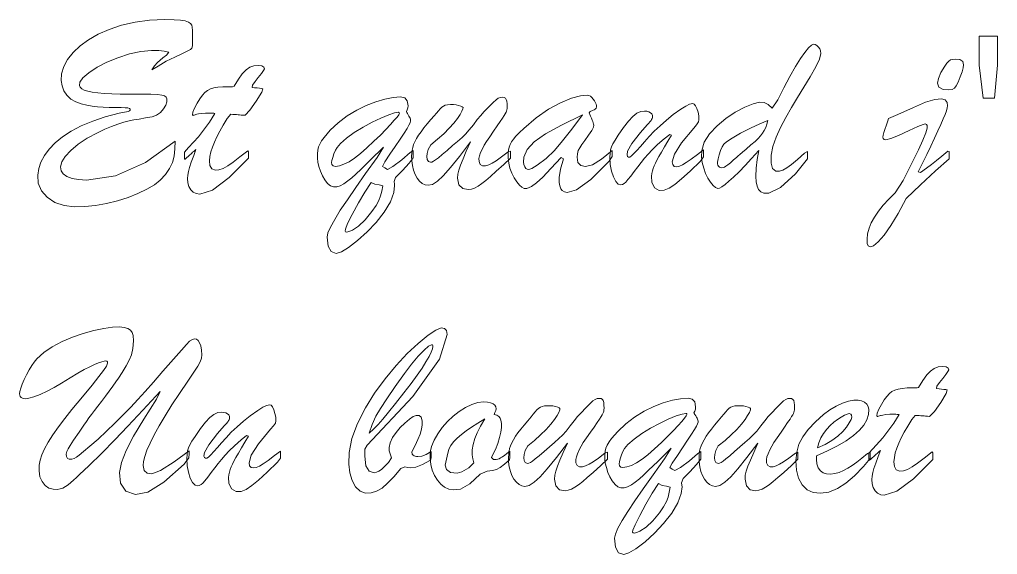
# Model space of a CAD drawing. Header units: inches. Extents: x 3 to 112, y 4 to 120.
# Drawn here: x 2.63 to 26.6, y 18.35 to 31.45 of the extents above; entities that cross this region are included whole.
import ezdxf

# ---------------------------------------------------------------- set-up
doc = ezdxf.new("R2010")
doc.units = ezdxf.units.IN
doc.header["$MEASUREMENT"] = 0
doc.layers.add('Calque 1', color=7, linetype='Continuous')

msp = doc.modelspace()

# ---------------------------------------------------------------- linework, layer by layer
at = {"layer": 'Calque 1', "lineweight": 0}
for points in [[(6.875, 31.085), (6.875, 31.031), (6.875, 30.932), (6.875, 30.878), (6.869, 30.804), (6.852, 30.752), (6.823, 30.72), (6.754, 30.683), (6.626, 30.621), (6.438, 30.533), (6.229, 30.429), (6.027, 30.313), (5.872, 30.223), (5.945, 30.32), (6.012, 30.397), (6.076, 30.456), (6.148, 30.515), (6.235, 30.583), (6.289, 30.649), (6.18, 30.677), (6.047, 30.692), (5.866, 30.694), (5.605, 30.668), (5.329, 30.608), (5.043, 30.516), (4.776, 30.406), (4.539, 30.283), (4.333, 30.149), (4.188, 30.024), (4.112, 29.914), (4.101, 29.836), (4.119, 29.793), (4.159, 29.755), (4.22, 29.723), (4.305, 29.696), (4.416, 29.674), (4.552, 29.656), (4.711, 29.643), (4.893, 29.633), (5.099, 29.627), (5.336, 29.623), (5.606, 29.621), (5.85, 29.62), (6.014, 29.614), (6.124, 29.603), (6.188, 29.585), (6.228, 29.553), (6.246, 29.506), (6.243, 29.437), (6.215, 29.354), (6.162, 29.264), (6.085, 29.174), (5.993, 29.108), (5.884, 29.069), (5.722, 29.042), (5.565, 29.015), (5.434, 28.991), (5.318, 28.967), (5.189, 28.934), (5.046, 28.89), (4.889, 28.835), (4.722, 28.765), (4.543, 28.68), (4.295, 28.543), (4.072, 28.395), (3.89, 28.246), (3.753, 28.1), (3.669, 27.966), (3.637, 27.843), (3.652, 27.748), (3.705, 27.67), (3.796, 27.606), (3.921, 27.558), (4.08, 27.53), (4.272, 27.52), (4.986, 27.625), (5.719, 27.948), (6.446, 28.473), (6.441, 28.283), (6.419, 28.109), (6.379, 27.951), (6.312, 27.802), (6.213, 27.658), (6.083, 27.521), (5.938, 27.407), (5.756, 27.297), (5.536, 27.19), (5.293, 27.094), (5.035, 27.012), (4.763, 26.945), (4.494, 26.896), (4.236, 26.869), (3.982, 26.864), (3.724, 26.896), (3.498, 26.974), (3.307, 27.098), (3.169, 27.255), (3.094, 27.442), (3.08, 27.64), (3.104, 27.801), (3.158, 27.962), (3.242, 28.122), (3.358, 28.279), (3.507, 28.431), (3.687, 28.578), (3.9, 28.717), (4.147, 28.846), (4.427, 28.966), (4.736, 29.07), (5.074, 29.157), (5.294, 29.202), (5.33, 29.217), (5.348, 29.235), (5.348, 29.257), (5.327, 29.275), (5.286, 29.286), (5.221, 29.292), (5.124, 29.296), (4.991, 29.299), (4.831, 29.301), (4.68, 29.307), (4.543, 29.316), (4.415, 29.33), (4.284, 29.352), (4.148, 29.385), (4.011, 29.432), (3.892, 29.503), (3.796, 29.596), (3.723, 29.708), (3.676, 29.829), (3.656, 29.959), (3.666, 30.122), (3.718, 30.298), (3.813, 30.473), (3.947, 30.646), (4.117, 30.808), (4.322, 30.958), (4.561, 31.094), (4.832, 31.211), (5.136, 31.31), (5.469, 31.386), (5.822, 31.433), (6.196, 31.451), (6.421, 31.448), (6.581, 31.436), (6.695, 31.416), (6.773, 31.388), (6.826, 31.355), (6.853, 31.316), (6.865, 31.264), (6.873, 31.187)], [(20.746, 28.243), (20.572, 28.049), (20.411, 27.875), (20.263, 27.722), (20.131, 27.593), (20.017, 27.489), (19.921, 27.409), (19.844, 27.354), (19.787, 27.323), (19.744, 27.317), (19.687, 27.338), (19.626, 27.389), (19.561, 27.468), (19.499, 27.567), (19.445, 27.682), (19.397, 27.812), (19.364, 27.947), (19.347, 28.083), (19.351, 28.248), (19.413, 28.448), (19.541, 28.649), (19.729, 28.847), (19.94, 29.026), (20.17, 29.18), (20.407, 29.307), (20.608, 29.391), (20.766, 29.429), (20.876, 29.422), (20.975, 29.371), (21.072, 29.277), (21.213, 29.483), (21.364, 29.782), (21.51, 30.056), (21.648, 30.298), (21.77, 30.495), (21.876, 30.648), (21.965, 30.756), (22.035, 30.822), (22.086, 30.845), (22.13, 30.838), (22.171, 30.816), (22.21, 30.779), (22.241, 30.733), (22.259, 30.683), (22.264, 30.623), (22.232, 30.484), (22.146, 30.293), (22.008, 30.051), (21.853, 29.795), (21.699, 29.543), (21.547, 29.296), (21.407, 29.051), (21.281, 28.81), (21.171, 28.571), (21.093, 28.342), (21.053, 28.126), (21.049, 27.933), (21.086, 27.806), (21.164, 27.741), (21.256, 27.736), (21.34, 27.763), (21.437, 27.818), (21.55, 27.902), (21.692, 28.023), (21.865, 28.181), (21.937, 28.223), (21.937, 28.121), (21.937, 28.036), (21.643, 27.676), (21.283, 27.339), (20.993, 27.198), (20.869, 27.2), (20.796, 27.233), (20.742, 27.29), (20.705, 27.373), (20.682, 27.48), (20.674, 27.611), (20.681, 27.809), (20.705, 28.021)], [(25.767, 30.341), (25.758, 30.266), (25.73, 30.172), (25.684, 30.05), (25.633, 29.92), (25.586, 29.829), (25.541, 29.774), (25.482, 29.741), (25.407, 29.726), (25.264, 29.738), (25.162, 29.795), (25.128, 29.897), (25.149, 30.01), (25.212, 30.155), (25.302, 30.308), (25.356, 30.385), (25.402, 30.436), (25.442, 30.461), (25.496, 30.475), (25.566, 30.482), (25.672, 30.471), (25.743, 30.425)], [(7.757, 29.807), (7.792, 29.807), (7.855, 29.807), (7.892, 29.816), (7.996, 29.989), (8.093, 30.122), (8.183, 30.218), (8.276, 30.282), (8.377, 30.319), (8.485, 30.329), (8.572, 30.317), (8.622, 30.289), (8.633, 30.248), (8.612, 30.204), (8.562, 30.132), (8.483, 30.032), (8.407, 29.933), (8.344, 29.846), (8.33, 29.789), (8.395, 29.782), (8.455, 29.775), (8.51, 29.769), (8.557, 29.763), (8.596, 29.758), (8.568, 29.669), (8.434, 29.45), (8.28, 29.228), (8.162, 29.106), (8.11, 29.11), (8.066, 29.113), (8.026, 29.116), (7.987, 29.12), (7.948, 29.123), (7.907, 29.126), (7.861, 29.129), (7.81, 29.133), (7.724, 29.031), (7.627, 28.868), (7.543, 28.717), (7.47, 28.579), (7.409, 28.449), (7.36, 28.326), (7.323, 28.211), (7.3, 28.1), (7.29, 27.993), (7.3, 27.875), (7.347, 27.794), (7.433, 27.761), (7.521, 27.769), (7.62, 27.805), (7.734, 27.869), (7.87, 27.962), (8.033, 28.085), (8.226, 28.238), (8.247, 28.21), (8.247, 28.112), (8.247, 28.054), (7.769, 27.579), (7.36, 27.276), (7.049, 27.175), (6.964, 27.187), (6.89, 27.223), (6.829, 27.283), (6.783, 27.362), (6.757, 27.455), (6.749, 27.557), (6.756, 27.639), (6.773, 27.729), (6.8, 27.83), (6.843, 27.957), (6.902, 28.12), (6.956, 28.271), (6.929, 28.247), (6.902, 28.223), (6.876, 28.2), (6.852, 28.177), (6.829, 28.156), (6.807, 28.137), (6.785, 28.117), (6.762, 28.096), (6.737, 28.075), (6.713, 28.053), (6.689, 28.031), (6.674, 28.028), (6.674, 28.114), (6.674, 28.206), (6.773, 28.315), (7.016, 28.581), (7.288, 28.939), (7.421, 29.153), (7.392, 29.155), (7.364, 29.156), (7.337, 29.157), (7.307, 29.158), (7.274, 29.158), (7.191, 29.157), (7.094, 29.151), (7.017, 29.14), (6.979, 29.13), (6.956, 29.124), (6.934, 29.117), (6.914, 29.111), (6.898, 29.106), (6.886, 29.105), (6.879, 29.106), (6.874, 29.111), (6.872, 29.12), (6.881, 29.183), (6.918, 29.28), (6.983, 29.4), (7.051, 29.509), (7.115, 29.596), (7.177, 29.663), (7.24, 29.713), (7.313, 29.751), (7.394, 29.777), (7.492, 29.794), (7.613, 29.803)], [(12.154, 29.339), (12.149, 29.286), (12.134, 29.238), (12.113, 29.196), (12.125, 29.177), (12.14, 29.151), (12.158, 29.12), (12.176, 29.088), (12.19, 29.061), (12.203, 29.037), (12.211, 29.015), (12.216, 28.992), (12.216, 28.967), (12.204, 28.925), (12.174, 28.864), (12.128, 28.783), (12.057, 28.671), (11.959, 28.522), (11.836, 28.34), (11.709, 28.151), (11.583, 27.964), (11.524, 27.856), (11.586, 27.818), (11.648, 27.779), (11.782, 27.853), (12.005, 28.019), (12.206, 28.194), (12.283, 28.248), (12.283, 28.15), (12.283, 28.063), (12.178, 27.93), (12.014, 27.75), (11.848, 27.584), (11.81, 27.482), (11.82, 27.423), (11.824, 27.384), (11.804, 27.215), (11.72, 26.985), (11.569, 26.737), (11.37, 26.483), (11.152, 26.249), (10.917, 26.037), (10.693, 25.865), (10.519, 25.761), (10.395, 25.725), (10.27, 25.768), (10.194, 25.902), (10.17, 26.121), (10.192, 26.225), (10.254, 26.369), (10.356, 26.555), (10.494, 26.779), (10.666, 27.039), (10.872, 27.335), (11.115, 27.677), (11.398, 28.071), (11.556, 28.325), (11.229, 28.006), (11.005, 27.788), (10.878, 27.666), (10.778, 27.578), (10.679, 27.499), (10.582, 27.43), (10.49, 27.381), (10.406, 27.356), (10.327, 27.354), (10.253, 27.382), (10.182, 27.439), (10.115, 27.525), (10.056, 27.624), (10.008, 27.734), (9.969, 27.852), (9.943, 27.961), (9.931, 28.06), (9.932, 28.159), (9.941, 28.251), (9.96, 28.331), (9.989, 28.403), (10.035, 28.481), (10.097, 28.565), (10.247, 28.739), (10.443, 28.924), (10.661, 29.09), (10.895, 29.233), (11.128, 29.349), (11.362, 29.438), (11.587, 29.502), (11.79, 29.541), (11.972, 29.555), (12.075, 29.533), (12.134, 29.461)], [(13.684, 28.453), (13.414, 28.101), (13.191, 27.826), (13.016, 27.626), (12.873, 27.492), (12.749, 27.414), (12.645, 27.391), (12.57, 27.404), (12.5, 27.438), (12.433, 27.494), (12.375, 27.568), (12.326, 27.657), (12.287, 27.76), (12.26, 27.873), (12.245, 27.99), (12.241, 28.102), (12.245, 28.18), (12.254, 28.251), (12.268, 28.318), (12.29, 28.387), (12.322, 28.459), (12.363, 28.537), (12.413, 28.619), (12.473, 28.705), (12.542, 28.796), (12.621, 28.895), (12.711, 29.001), (12.794, 29.097), (12.849, 29.161), (12.897, 29.218), (12.94, 29.267), (12.981, 29.305), (13.021, 29.333), (13.063, 29.351), (13.119, 29.362), (13.192, 29.368), (13.266, 29.368), (13.329, 29.362), (13.39, 29.35), (13.446, 29.333), (13.483, 29.315), (13.5, 29.297), (13.497, 29.263), (13.474, 29.204), (13.431, 29.125), (13.366, 29.027), (13.277, 28.915), (13.163, 28.789), (13.027, 28.653), (12.877, 28.518), (12.712, 28.384), (12.647, 28.267), (12.625, 28.172), (12.616, 28.096), (12.624, 28.023), (12.654, 27.974), (12.706, 27.955), (12.74, 27.96), (12.78, 27.98), (12.83, 28.013), (12.898, 28.065), (12.992, 28.144), (13.113, 28.248), (13.244, 28.363), (13.365, 28.468), (13.477, 28.564), (13.561, 28.645), (13.653, 28.748), (13.754, 28.875), (13.851, 29), (13.935, 29.101), (14.013, 29.188), (14.144, 29.324), (14.243, 29.423), (14.31, 29.484), (14.364, 29.522), (14.417, 29.543), (14.467, 29.548), (14.509, 29.541), (14.54, 29.524), (14.56, 29.496), (14.573, 29.45), (14.58, 29.383), (14.582, 29.309), (14.58, 29.271), (14.575, 29.238), (14.567, 29.21), (14.554, 29.179), (14.535, 29.143), (14.51, 29.101), (14.469, 29.039), (14.411, 28.953), (14.336, 28.845), (14.25, 28.72), (14.155, 28.582), (14.073, 28.464), (14.021, 28.378), (13.974, 28.286), (13.932, 28.192), (13.904, 28.112), (13.89, 28.048), (13.893, 27.972), (13.922, 27.903), (13.98, 27.871), (14.054, 27.871), (14.131, 27.892), (14.216, 27.933), (14.314, 27.994), (14.442, 28.087), (14.604, 28.21), (14.663, 28.228), (14.663, 28.134), (14.663, 28.059), (14.501, 27.905), (14.315, 27.736), (14.171, 27.607), (14.059, 27.511), (13.958, 27.432), (13.868, 27.37), (13.785, 27.325), (13.706, 27.297), (13.629, 27.286), (13.493, 27.311), (13.401, 27.405), (13.367, 27.568), (13.373, 27.664), (13.398, 27.766), (13.439, 27.888), (13.5, 28.037), (13.581, 28.225)], [(14.987, 28.786), (15.295, 29.044), (15.597, 29.253), (15.893, 29.411), (16.16, 29.522), (16.382, 29.585), (16.542, 29.602), (16.583, 29.595), (16.623, 29.574), (16.66, 29.542), (16.693, 29.504), (16.721, 29.461), (16.744, 29.415), (16.76, 29.375), (16.768, 29.343), (16.769, 29.314), (16.761, 29.283), (16.742, 29.258), (16.714, 29.239), (16.672, 29.22), (16.615, 29.197), (16.588, 29.168), (16.605, 29.129), (16.625, 29.084), (16.647, 29.034), (16.666, 28.99), (16.681, 28.953), (16.693, 28.921), (16.7, 28.892), (16.703, 28.865), (16.695, 28.816), (16.654, 28.731), (16.579, 28.618), (16.486, 28.492), (16.413, 28.389), (16.36, 28.309), (16.325, 28.242), (16.303, 28.165), (16.295, 28.079), (16.316, 27.954), (16.384, 27.876), (16.499, 27.85), (16.671, 27.896), (16.897, 28.033), (17.157, 28.243), (17.157, 28.188), (17.157, 28.098), (17.084, 27.98), (16.63, 27.53), (16.277, 27.277), (16.054, 27.217), (15.985, 27.23), (15.932, 27.261), (15.895, 27.309), (15.87, 27.375), (15.857, 27.458), (15.857, 27.581), (15.891, 27.785), (15.965, 28.04), (15.902, 28.071), (15.651, 27.8), (15.453, 27.594), (15.304, 27.451), (15.175, 27.359), (15.065, 27.314), (14.996, 27.314), (14.943, 27.343), (14.882, 27.398), (14.816, 27.477), (14.754, 27.573), (14.697, 27.685), (14.65, 27.809), (14.619, 27.937), (14.606, 28.068), (14.608, 28.168), (14.616, 28.251), (14.63, 28.322), (14.653, 28.387), (14.688, 28.453), (14.734, 28.52), (14.797, 28.594), (14.881, 28.683)], [(23.843, 28.786), (23.866, 28.851), (23.907, 28.968), (23.928, 29.024), (24.099, 29.101), (24.371, 29.225), (24.536, 29.3), (24.833, 29.425), (25.065, 29.494), (25.227, 29.509), (25.316, 29.481), (25.364, 29.416), (25.373, 29.337), (25.364, 29.285), (25.344, 29.215), (25.313, 29.129), (25.268, 29.018), (25.208, 28.882), (25.134, 28.722), (25.051, 28.544), (24.96, 28.352), (24.862, 28.146), (24.76, 27.936), (24.656, 27.721), (24.713, 27.709), (24.853, 27.808), (24.979, 27.901), (25.099, 27.995), (25.232, 28.104), (25.379, 28.228), (25.411, 28.216), (25.414, 28.112), (25.416, 28.043), (25.076, 27.742), (24.709, 27.403), (24.361, 27.065), (24.159, 26.702), (23.979, 26.403), (23.816, 26.17), (23.674, 26.006), (23.559, 25.911), (23.473, 25.885), (23.43, 25.908), (23.405, 25.968), (23.399, 26.07), (23.414, 26.204), (23.448, 26.338), (23.503, 26.473), (23.58, 26.611), (23.679, 26.755), (23.798, 26.903), (23.935, 27.053), (24.087, 27.206), (24.289, 27.509), (24.501, 27.932), (24.66, 28.26), (24.769, 28.497), (24.839, 28.673), (24.872, 28.795), (24.873, 28.853), (24.857, 28.881), (24.825, 28.894), (24.776, 28.884), (24.648, 28.83), (24.431, 28.731), (24.171, 28.613), (23.979, 28.538), (23.861, 28.508), (23.818, 28.513), (23.795, 28.535), (23.786, 28.573), (23.792, 28.617), (23.811, 28.687)], [(19.152, 28.792), (18.855, 28.434), (18.679, 28.158), (18.624, 27.968), (18.638, 27.897), (18.675, 27.856), (18.736, 27.844), (18.802, 27.857), (18.88, 27.891), (18.971, 27.946), (19.09, 28.029), (19.245, 28.146), (19.393, 28.258), (19.393, 28.185), (19.393, 28.086), (19.318, 27.981), (19.064, 27.737), (18.855, 27.547), (18.69, 27.41), (18.551, 27.319), (18.432, 27.27), (18.308, 27.267), (18.191, 27.332), (18.13, 27.471), (18.121, 27.613), (18.127, 27.678), (18.14, 27.742), (18.16, 27.805), (18.186, 27.87), (18.216, 27.936), (18.253, 28.007), (18.302, 28.096), (18.363, 28.205), (18.437, 28.332), (18.518, 28.472), (18.607, 28.623), (18.565, 28.636), (18.426, 28.533), (18.267, 28.39), (18.138, 28.262), (18.038, 28.156), (17.949, 28.055), (17.868, 27.954), (17.784, 27.846), (17.696, 27.73), (17.611, 27.617), (17.542, 27.531), (17.489, 27.471), (17.447, 27.434), (17.405, 27.411), (17.362, 27.403), (17.301, 27.421), (17.241, 27.486), (17.184, 27.597), (17.137, 27.74), (17.109, 27.898), (17.1, 28.072), (17.104, 28.176), (17.117, 28.263), (17.139, 28.334), (17.173, 28.407), (17.225, 28.498), (17.3, 28.617), (17.433, 28.809), (17.552, 28.962), (17.659, 29.076), (17.759, 29.155), (17.856, 29.199), (17.945, 29.209), (18.004, 29.204), (18.054, 29.191), (18.096, 29.17), (18.125, 29.142), (18.141, 29.105), (18.144, 29.068), (18.14, 29.047), (18.133, 29.025), (18.121, 29.003), (18.108, 28.982), (18.094, 28.962), (18.078, 28.943), (18.052, 28.913), (18.015, 28.873), (17.851, 28.687), (17.635, 28.413), (17.529, 28.225), (17.519, 28.137), (17.532, 28.098), (17.559, 28.08), (17.591, 28.083), (17.632, 28.111), (17.689, 28.167), (17.761, 28.246), (17.846, 28.344), (17.946, 28.457), (18.06, 28.585), (18.187, 28.716), (18.328, 28.852), (18.483, 28.989), (18.653, 29.124), (18.836, 29.254), (18.958, 29.333), (19.05, 29.375), (19.129, 29.392), (19.168, 29.382), (19.2, 29.341), (19.232, 29.27), (19.259, 29.18), (19.276, 29.089), (19.281, 28.998), (19.268, 28.944), (19.225, 28.876)], [(10.374, 27.856), (10.471, 27.869), (10.581, 27.907), (10.707, 27.97), (10.842, 28.058), (10.986, 28.168), (11.147, 28.31), (11.319, 28.47), (11.475, 28.62), (11.613, 28.76), (11.727, 28.881), (11.817, 28.983), (11.883, 29.064), (11.924, 29.12), (11.941, 29.15), (11.939, 29.166), (11.931, 29.176), (11.917, 29.179), (11.824, 29.164), (11.68, 29.116), (11.485, 29.037), (11.272, 28.936), (11.055, 28.818), (10.837, 28.685), (10.648, 28.55), (10.496, 28.415), (10.413, 28.32), (10.373, 28.25), (10.337, 28.163), (10.308, 28.069), (10.289, 27.997), (10.281, 27.949), (10.289, 27.899), (10.32, 27.867)], [(16.424, 29.116), (15.91, 28.868), (15.518, 28.649), (15.246, 28.458), (15.073, 28.271), (14.989, 28.08), (14.982, 27.958), (14.992, 27.897), (15.011, 27.846), (15.037, 27.807), (15.07, 27.784), (15.108, 27.778), (15.141, 27.785), (15.188, 27.804), (15.319, 27.882), (15.538, 28.047), (15.742, 28.243), (15.942, 28.477), (16.169, 28.767)], [(20.968, 28.975), (20.769, 28.899), (20.547, 28.795), (20.303, 28.665), (20.096, 28.544), (19.959, 28.455), (19.892, 28.397), (19.848, 28.334), (19.808, 28.245), (19.773, 28.135), (19.75, 28.038), (19.739, 27.961), (19.739, 27.916), (19.747, 27.885), (19.763, 27.858), (19.785, 27.838), (19.811, 27.825), (19.84, 27.82), (19.871, 27.824), (19.905, 27.836), (19.942, 27.858), (19.989, 27.893), (20.052, 27.945), (20.13, 28.014), (20.198, 28.074), (20.246, 28.116), (20.282, 28.146), (20.345, 28.2), (20.439, 28.28), (20.555, 28.38), (20.655, 28.467), (20.73, 28.539), (20.787, 28.6), (20.837, 28.665), (20.881, 28.735), (20.918, 28.809), (20.947, 28.89)], [(11.251, 27.463), (11.094, 27.222), (10.939, 26.959), (10.786, 26.677), (10.674, 26.453), (10.618, 26.318), (10.613, 26.27), (10.624, 26.252), (10.647, 26.247), (10.682, 26.253), (10.73, 26.27), (10.791, 26.295), (10.941, 26.39), (11.105, 26.547), (11.269, 26.747), (11.37, 26.895), (11.439, 27.022), (11.48, 27.131), (11.51, 27.248), (11.532, 27.375), (11.443, 27.401), (11.337, 27.417)], [(6.557, 22.293), (6.369, 22.011), (6.203, 21.747), (6.057, 21.502), (5.934, 21.278), (5.833, 21.077), (5.756, 20.9), (5.701, 20.749), (5.669, 20.628), (5.66, 20.528), (5.687, 20.409), (5.758, 20.34), (5.875, 20.323), (6.091, 20.405), (6.425, 20.615), (6.791, 20.884), (6.789, 20.814), (6.786, 20.715), (6.67, 20.563), (6.173, 20.12), (5.779, 19.874), (5.476, 19.821), (5.239, 19.903), (5.108, 20.095), (5.083, 20.36), (5.133, 20.599), (5.248, 20.894), (5.429, 21.244), (5.676, 21.662), (5.992, 22.151), (6.079, 22.338), (5.659, 21.884), (5.291, 21.49), (4.97, 21.153), (4.653, 20.833), (4.328, 20.52), (4.103, 20.309), (4.028, 20.238), (3.959, 20.172), (3.893, 20.11), (3.828, 20.057), (3.763, 20.012), (3.698, 19.977), (3.629, 19.954), (3.557, 19.942), (3.46, 19.945), (3.354, 19.977), (3.263, 20.04), (3.186, 20.134), (3.135, 20.254), (3.111, 20.401), (3.113, 20.535), (3.136, 20.657), (3.182, 20.791), (3.249, 20.938), (3.339, 21.101), (3.452, 21.28), (3.586, 21.474), (3.742, 21.68), (3.917, 21.899), (4.176, 22.21), (4.41, 22.496), (4.58, 22.707), (4.691, 22.854), (4.761, 22.962), (4.791, 23.032), (4.789, 23.064), (4.775, 23.081), (4.751, 23.088), (4.708, 23.085), (4.647, 23.069), (4.569, 23.042), (4.473, 23.002), (4.357, 22.946), (4.221, 22.876), (4.063, 22.788), (3.876, 22.676), (3.661, 22.543), (3.482, 22.435), (3.31, 22.345), (3.14, 22.269), (2.986, 22.212), (2.865, 22.176), (2.778, 22.164), (2.739, 22.168), (2.705, 22.179), (2.675, 22.197), (2.652, 22.222), (2.639, 22.25), (2.635, 22.283), (2.642, 22.343), (2.664, 22.423), (2.701, 22.524), (2.748, 22.636), (2.804, 22.751), (2.868, 22.868), (2.933, 22.974), (2.992, 23.06), (3.06, 23.141), (3.229, 23.294), (3.434, 23.435), (3.675, 23.563), (3.931, 23.673), (4.192, 23.765), (4.457, 23.837), (4.702, 23.888), (4.915, 23.916), (5.087, 23.922), (5.199, 23.912), (5.288, 23.886), (5.353, 23.846), (5.397, 23.788), (5.421, 23.711), (5.425, 23.581), (5.41, 23.391), (5.376, 23.235), (5.324, 23.108), (5.249, 22.97), (5.149, 22.808), (5.056, 22.666), (4.996, 22.578), (4.92, 22.471), (4.831, 22.348), (4.738, 22.223), (4.645, 22.1), (4.552, 21.981), (4.468, 21.873), (4.396, 21.779), (4.334, 21.695), (4.272, 21.609), (4.208, 21.517), (4.092, 21.345), (3.96, 21.149), (3.872, 21.016), (3.824, 20.936), (3.794, 20.868), (3.779, 20.807), (3.782, 20.746), (3.806, 20.701), (3.853, 20.68), (3.914, 20.682), (3.974, 20.698), (4.031, 20.729), (4.098, 20.78), (4.205, 20.87), (4.356, 21), (4.558, 21.176), (4.768, 21.368), (4.973, 21.565), (5.173, 21.766), (5.36, 21.96), (5.535, 22.148), (5.71, 22.342), (5.914, 22.571), (6.148, 22.837), (6.404, 23.133), (6.6, 23.357), (6.725, 23.496), (6.802, 23.571), (6.868, 23.617), (6.925, 23.634), (6.969, 23.626), (7.01, 23.593), (7.047, 23.536), (7.078, 23.456), (7.096, 23.357), (7.103, 23.239), (7.093, 23.159), (7.059, 23.068), (7.002, 22.962), (6.907, 22.813), (6.759, 22.59)], [(12.721, 20.868), (12.721, 20.815), (12.721, 20.719), (12.705, 20.663), (12.51, 20.554), (12.345, 20.491), (12.219, 20.475), (12.149, 20.48), (12.077, 20.492), (11.978, 20.457), (11.807, 20.254), (11.653, 20.094), (11.516, 19.976), (11.383, 19.897), (11.25, 19.855), (11.111, 19.851), (10.978, 19.899), (10.87, 20.003), (10.786, 20.159), (10.73, 20.346), (10.702, 20.56), (10.707, 20.845), (10.776, 21.191), (10.912, 21.558), (11.108, 21.938), (11.335, 22.304), (11.59, 22.653), (11.865, 22.981), (12.136, 23.27), (12.401, 23.52), (12.646, 23.72), (12.835, 23.846), (12.967, 23.898), (13.047, 23.885), (13.096, 23.831), (13.114, 23.735), (12.928, 23.136), (12.274, 22.219), (11.148, 21.028), (11.094, 20.932), (11.092, 20.859), (11.092, 20.755), (11.119, 20.524), (11.199, 20.39), (11.32, 20.352), (11.38, 20.362), (11.44, 20.388), (11.501, 20.432), (11.576, 20.5), (11.674, 20.599), (11.749, 20.719), (11.712, 20.815), (11.693, 20.891), (11.691, 20.969), (11.717, 21.087), (11.775, 21.211), (11.862, 21.34), (11.962, 21.461), (12.071, 21.568), (12.186, 21.662), (12.282, 21.725), (12.356, 21.756), (12.424, 21.753), (12.478, 21.709), (12.503, 21.624), (12.502, 21.521), (12.483, 21.415), (12.448, 21.296), (12.397, 21.164), (12.331, 21.019), (12.249, 20.862), (12.255, 20.805), (12.283, 20.783), (12.307, 20.766), (12.33, 20.755), (12.36, 20.747), (12.397, 20.745), (12.492, 20.757), (12.601, 20.798)], [(11.197, 21.318), (11.308, 21.421), (11.42, 21.536), (11.533, 21.665), (11.672, 21.832), (11.848, 22.049), (12.052, 22.305), (12.231, 22.539), (12.378, 22.742), (12.496, 22.915), (12.592, 23.067), (12.667, 23.197), (12.72, 23.305), (12.752, 23.387), (12.763, 23.443), (12.76, 23.469), (12.751, 23.484), (12.729, 23.487), (12.656, 23.448), (12.547, 23.353), (12.404, 23.205), (12.241, 23.012), (12.064, 22.779), (11.84, 22.462), (11.634, 22.162), (11.479, 21.927), (11.366, 21.734), (11.272, 21.531)], [(24.527, 22.431), (24.562, 22.431), (24.625, 22.431), (24.662, 22.441), (24.766, 22.613), (24.863, 22.747), (24.953, 22.843), (25.046, 22.907), (25.146, 22.944), (25.255, 22.953), (25.342, 22.942), (25.391, 22.914), (25.403, 22.873), (25.382, 22.829), (25.332, 22.756), (25.253, 22.657), (25.177, 22.558), (25.114, 22.47), (25.1, 22.414), (25.165, 22.406), (25.225, 22.399), (25.279, 22.393), (25.327, 22.388), (25.366, 22.383), (25.338, 22.294), (25.204, 22.075), (25.05, 21.853), (24.931, 21.731), (24.88, 21.735), (24.836, 21.738), (24.796, 21.741), (24.757, 21.744), (24.718, 21.747), (24.677, 21.75), (24.631, 21.754), (24.58, 21.757), (24.494, 21.655), (24.397, 21.492), (24.312, 21.342), (24.24, 21.204), (24.179, 21.073), (24.13, 20.951), (24.093, 20.836), (24.07, 20.725), (24.06, 20.618), (24.07, 20.5), (24.117, 20.419), (24.203, 20.386), (24.291, 20.394), (24.39, 20.43), (24.504, 20.494), (24.64, 20.587), (24.803, 20.71), (24.996, 20.863), (25.016, 20.835), (25.016, 20.737), (25.016, 20.679), (24.538, 20.204), (24.13, 19.9), (23.819, 19.799), (23.734, 19.811), (23.66, 19.848), (23.599, 19.908), (23.553, 19.987), (23.527, 20.079), (23.519, 20.182), (23.525, 20.263), (23.543, 20.354), (23.57, 20.455), (23.613, 20.582), (23.672, 20.745), (23.726, 20.896), (23.699, 20.872), (23.672, 20.848), (23.646, 20.824), (23.622, 20.802), (23.599, 20.781), (23.577, 20.761), (23.555, 20.742), (23.532, 20.721), (23.507, 20.7), (23.483, 20.678), (23.459, 20.656), (23.444, 20.653), (23.444, 20.738), (23.444, 20.831), (23.543, 20.94), (23.786, 21.206), (24.058, 21.564), (24.191, 21.778), (24.162, 21.78), (24.134, 21.781), (24.107, 21.782), (24.077, 21.783), (24.044, 21.783), (23.961, 21.782), (23.864, 21.776), (23.787, 21.764), (23.749, 21.755), (23.726, 21.749), (23.704, 21.742), (23.684, 21.735), (23.668, 21.731), (23.656, 21.729), (23.649, 21.73), (23.644, 21.735), (23.642, 21.745), (23.651, 21.808), (23.688, 21.905), (23.753, 22.024), (23.821, 22.134), (23.885, 22.221), (23.947, 22.288), (24.01, 22.338), (24.083, 22.376), (24.164, 22.402), (24.262, 22.418), (24.383, 22.428)], [(14.651, 20.88), (14.651, 20.825), (14.651, 20.726), (14.639, 20.668), (14.514, 20.561), (14.407, 20.482), (14.318, 20.432), (14.219, 20.402), (14.095, 20.389), (13.918, 20.312), (13.667, 20.077), (13.438, 19.952), (13.261, 19.93), (13.151, 19.952), (13.049, 20.001), (12.954, 20.074), (12.872, 20.169), (12.802, 20.282), (12.747, 20.413), (12.71, 20.556), (12.693, 20.709), (12.697, 20.854), (12.73, 20.997), (12.793, 21.149), (12.884, 21.308), (12.993, 21.46), (13.119, 21.604), (13.26, 21.738), (13.407, 21.853), (13.562, 21.95), (13.717, 22.025), (13.865, 22.07), (14.006, 22.086), (14.098, 22.082), (14.174, 22.067), (14.236, 22.041), (14.281, 22.007), (14.307, 21.965), (14.315, 21.916), (14.304, 21.872), (14.278, 21.824), (14.262, 21.779), (14.328, 21.758), (14.378, 21.728), (14.41, 21.691), (14.431, 21.636), (14.442, 21.558), (14.443, 21.461), (14.428, 21.346), (14.398, 21.214), (14.353, 21.067), (14.295, 20.922), (14.226, 20.785), (14.197, 20.721), (14.222, 20.697), (14.244, 20.675), (14.251, 20.673), (14.273, 20.673), (14.29, 20.673), (14.316, 20.674), (14.351, 20.682), (14.385, 20.695), (14.418, 20.713), (14.449, 20.731), (14.477, 20.751), (14.513, 20.777), (14.571, 20.82)], [(16.058, 21.078), (15.788, 20.726), (15.565, 20.45), (15.39, 20.251), (15.247, 20.117), (15.122, 20.038), (15.019, 20.016), (14.944, 20.028), (14.874, 20.063), (14.807, 20.119), (14.748, 20.192), (14.7, 20.281), (14.661, 20.385), (14.634, 20.497), (14.618, 20.615), (14.615, 20.727), (14.619, 20.804), (14.628, 20.876), (14.642, 20.943), (14.664, 21.011), (14.696, 21.084), (14.737, 21.161), (14.787, 21.243), (14.847, 21.33), (14.916, 21.421), (14.995, 21.519), (15.085, 21.626), (15.167, 21.722), (15.222, 21.786), (15.271, 21.842), (15.313, 21.891), (15.354, 21.93), (15.395, 21.958), (15.437, 21.976), (15.493, 21.987), (15.566, 21.993), (15.64, 21.992), (15.703, 21.986), (15.764, 21.974), (15.82, 21.957), (15.857, 21.94), (15.874, 21.922), (15.871, 21.888), (15.848, 21.829), (15.805, 21.749), (15.74, 21.652), (15.651, 21.54), (15.537, 21.413), (15.401, 21.277), (15.251, 21.142), (15.086, 21.009), (15.021, 20.892), (14.999, 20.797), (14.99, 20.72), (14.998, 20.647), (15.027, 20.599), (15.08, 20.58), (15.114, 20.585), (15.154, 20.604), (15.204, 20.637), (15.272, 20.69), (15.366, 20.768), (15.487, 20.873), (15.617, 20.987), (15.739, 21.093), (15.851, 21.189), (15.935, 21.269), (16.027, 21.373), (16.128, 21.5), (16.225, 21.624), (16.309, 21.726), (16.387, 21.812), (16.518, 21.949), (16.617, 22.048), (16.684, 22.109), (16.738, 22.147), (16.791, 22.168), (16.841, 22.173), (16.883, 22.166), (16.914, 22.149), (16.934, 22.121), (16.947, 22.075), (16.954, 22.007), (16.956, 21.934), (16.953, 21.895), (16.949, 21.862), (16.941, 21.834), (16.928, 21.804), (16.909, 21.768), (16.884, 21.726), (16.843, 21.664), (16.785, 21.578), (16.71, 21.469), (16.624, 21.345), (16.529, 21.207), (16.447, 21.088), (16.395, 21.002), (16.347, 20.911), (16.306, 20.817), (16.278, 20.737), (16.264, 20.673), (16.267, 20.596), (16.296, 20.528), (16.354, 20.496), (16.428, 20.496), (16.505, 20.517), (16.59, 20.557), (16.687, 20.619), (16.816, 20.711), (16.978, 20.834), (17.037, 20.853), (17.037, 20.759), (17.037, 20.684), (16.875, 20.53), (16.689, 20.36), (16.544, 20.231), (16.433, 20.136), (16.332, 20.057), (16.242, 19.995), (16.159, 19.95), (16.079, 19.922), (16.003, 19.911), (15.866, 19.936), (15.775, 20.03), (15.74, 20.192), (15.747, 20.288), (15.772, 20.391), (15.813, 20.512), (15.873, 20.661), (15.955, 20.85)], [(19.197, 21.963), (19.193, 21.91), (19.178, 21.863), (19.156, 21.821), (19.168, 21.801), (19.183, 21.776), (19.201, 21.744), (19.219, 21.713), (19.234, 21.685), (19.246, 21.662), (19.255, 21.639), (19.259, 21.617), (19.26, 21.592), (19.247, 21.549), (19.218, 21.488), (19.171, 21.408), (19.1, 21.295), (19.002, 21.146), (18.879, 20.964), (18.753, 20.776), (18.627, 20.589), (18.567, 20.481), (18.629, 20.442), (18.692, 20.403), (18.826, 20.478), (19.049, 20.643), (19.249, 20.818), (19.326, 20.873), (19.326, 20.774), (19.326, 20.687), (19.222, 20.555), (19.058, 20.375), (18.892, 20.208), (18.854, 20.107), (18.863, 20.047), (18.867, 20.009), (18.847, 19.839), (18.763, 19.61), (18.613, 19.361), (18.413, 19.107), (18.196, 18.874), (17.961, 18.662), (17.736, 18.49), (17.562, 18.386), (17.439, 18.35), (17.314, 18.393), (17.238, 18.527), (17.214, 18.746), (17.235, 18.849), (17.297, 18.994), (17.399, 19.18), (17.538, 19.404), (17.71, 19.663), (17.915, 19.959), (18.158, 20.301), (18.441, 20.695), (18.599, 20.95), (18.273, 20.63), (18.048, 20.412), (17.921, 20.291), (17.821, 20.202), (17.722, 20.123), (17.625, 20.054), (17.534, 20.006), (17.449, 19.98), (17.371, 19.979), (17.296, 20.007), (17.225, 20.064), (17.158, 20.149), (17.1, 20.248), (17.051, 20.358), (17.012, 20.476), (16.987, 20.586), (16.975, 20.685), (16.975, 20.784), (16.985, 20.876), (17.003, 20.956), (17.032, 21.028), (17.078, 21.105), (17.141, 21.19), (17.29, 21.364), (17.486, 21.549), (17.705, 21.714), (17.938, 21.857), (18.172, 21.974), (18.405, 22.063), (18.63, 22.127), (18.833, 22.165), (19.015, 22.179), (19.118, 22.157), (19.178, 22.085)], [(20.728, 21.078), (20.457, 20.726), (20.234, 20.45), (20.059, 20.251), (19.916, 20.117), (19.792, 20.038), (19.689, 20.016), (19.614, 20.028), (19.543, 20.063), (19.477, 20.119), (19.418, 20.192), (19.369, 20.281), (19.331, 20.385), (19.303, 20.497), (19.288, 20.615), (19.285, 20.727), (19.288, 20.804), (19.297, 20.876), (19.311, 20.943), (19.334, 21.011), (19.366, 21.084), (19.407, 21.161), (19.457, 21.243), (19.516, 21.33), (19.585, 21.421), (19.665, 21.519), (19.754, 21.626), (19.837, 21.722), (19.892, 21.786), (19.941, 21.842), (19.983, 21.891), (20.024, 21.93), (20.064, 21.958), (20.106, 21.976), (20.163, 21.987), (20.236, 21.993), (20.31, 21.992), (20.373, 21.986), (20.434, 21.974), (20.489, 21.957), (20.526, 21.94), (20.544, 21.922), (20.541, 21.888), (20.518, 21.829), (20.474, 21.749), (20.41, 21.652), (20.321, 21.54), (20.207, 21.413), (20.071, 21.277), (19.92, 21.142), (19.756, 21.009), (19.691, 20.892), (19.669, 20.797), (19.66, 20.72), (19.667, 20.647), (19.697, 20.599), (19.75, 20.58), (19.784, 20.585), (19.823, 20.604), (19.874, 20.637), (19.941, 20.69), (20.036, 20.768), (20.156, 20.873), (20.287, 20.987), (20.409, 21.093), (20.521, 21.189), (20.604, 21.269), (20.697, 21.373), (20.797, 21.5), (20.895, 21.624), (20.978, 21.726), (21.057, 21.812), (21.188, 21.949), (21.287, 22.048), (21.354, 22.109), (21.408, 22.147), (21.46, 22.168), (21.511, 22.173), (21.552, 22.166), (21.583, 22.149), (21.604, 22.121), (21.617, 22.075), (21.624, 22.007), (21.625, 21.934), (21.623, 21.895), (21.618, 21.862), (21.61, 21.834), (21.597, 21.804), (21.579, 21.768), (21.553, 21.726), (21.513, 21.664), (21.455, 21.578), (21.38, 21.469), (21.294, 21.345), (21.198, 21.207), (21.117, 21.088), (21.064, 21.002), (21.017, 20.911), (20.976, 20.817), (20.947, 20.737), (20.934, 20.673), (20.936, 20.596), (20.966, 20.528), (21.023, 20.496), (21.097, 20.496), (21.175, 20.517), (21.259, 20.557), (21.357, 20.619), (21.486, 20.711), (21.648, 20.834), (21.706, 20.853), (21.706, 20.759), (21.706, 20.684), (21.545, 20.53), (21.358, 20.36), (21.214, 20.231), (21.102, 20.136), (21.002, 20.057), (20.911, 19.995), (20.829, 19.95), (20.749, 19.922), (20.672, 19.911), (20.536, 19.936), (20.444, 20.03), (20.41, 20.192), (20.417, 20.288), (20.441, 20.391), (20.483, 20.512), (20.543, 20.661), (20.625, 20.85)], [(22.159, 20.766), (22.159, 20.745), (22.159, 20.708), (22.16, 20.679), (22.172, 20.568), (22.205, 20.475), (22.259, 20.401), (22.328, 20.35), (22.41, 20.321), (22.505, 20.316), (22.609, 20.329), (22.714, 20.359), (22.823, 20.405), (22.931, 20.462), (23.039, 20.53), (23.149, 20.609), (23.273, 20.707), (23.413, 20.822), (23.474, 20.854), (23.474, 20.768), (23.474, 20.696), (23.313, 20.505), (23.091, 20.278), (22.879, 20.096), (22.673, 19.962), (22.465, 19.879), (22.256, 19.848), (22.079, 19.867), (21.932, 19.936), (21.811, 20.054), (21.722, 20.216), (21.67, 20.413), (21.655, 20.643), (21.676, 20.852), (21.732, 21.047), (21.824, 21.229), (21.956, 21.411), (22.133, 21.599), (22.33, 21.774), (22.486, 21.891), (22.642, 21.984), (22.797, 22.055), (22.942, 22.102), (23.075, 22.125), (23.185, 22.126), (23.268, 22.111), (23.338, 22.08), (23.392, 22.034), (23.427, 21.973), (23.443, 21.896), (23.436, 21.779), (23.395, 21.649), (23.322, 21.519), (23.214, 21.39), (23.071, 21.262), (22.892, 21.134), (22.68, 21.008), (22.435, 20.885)], [(8.787, 21.417), (8.489, 21.059), (8.313, 20.783), (8.259, 20.593), (8.272, 20.522), (8.31, 20.481), (8.37, 20.469), (8.436, 20.482), (8.515, 20.515), (8.606, 20.57), (8.724, 20.654), (8.879, 20.771), (9.027, 20.883), (9.027, 20.81), (9.027, 20.711), (8.952, 20.606), (8.698, 20.362), (8.489, 20.172), (8.325, 20.035), (8.186, 19.943), (8.066, 19.895), (7.943, 19.891), (7.825, 19.956), (7.764, 20.096), (7.755, 20.238), (7.761, 20.302), (7.775, 20.366), (7.795, 20.43), (7.82, 20.495), (7.851, 20.561), (7.887, 20.632), (7.936, 20.721), (7.998, 20.829), (8.071, 20.957), (8.153, 21.096), (8.242, 21.247), (8.199, 21.261), (8.061, 21.157), (7.902, 21.014), (7.772, 20.886), (7.672, 20.781), (7.584, 20.679), (7.503, 20.578), (7.419, 20.47), (7.331, 20.354), (7.245, 20.242), (7.176, 20.155), (7.123, 20.096), (7.081, 20.059), (7.039, 20.036), (6.997, 20.028), (6.935, 20.046), (6.875, 20.111), (6.818, 20.221), (6.771, 20.365), (6.743, 20.523), (6.734, 20.697), (6.738, 20.8), (6.751, 20.888), (6.773, 20.958), (6.808, 21.031), (6.859, 21.122), (6.935, 21.241), (7.067, 21.434), (7.187, 21.587), (7.293, 21.701), (7.393, 21.779), (7.491, 21.823), (7.579, 21.834), (7.638, 21.829), (7.688, 21.816), (7.73, 21.795), (7.759, 21.766), (7.775, 21.729), (7.778, 21.693), (7.775, 21.672), (7.767, 21.65), (7.756, 21.628), (7.743, 21.607), (7.729, 21.587), (7.712, 21.567), (7.687, 21.538), (7.649, 21.497), (7.485, 21.312), (7.27, 21.038), (7.163, 20.849), (7.153, 20.761), (7.166, 20.723), (7.193, 20.704), (7.225, 20.707), (7.266, 20.736), (7.323, 20.791), (7.395, 20.871), (7.481, 20.968), (7.58, 21.082), (7.694, 21.209), (7.821, 21.341), (7.963, 21.477), (8.118, 21.614), (8.287, 21.748), (8.47, 21.879), (8.592, 21.958), (8.684, 22), (8.763, 22.017), (8.802, 22.006), (8.834, 21.966), (8.866, 21.894), (8.893, 21.805), (8.91, 21.714), (8.916, 21.623), (8.902, 21.568), (8.859, 21.501)], [(17.418, 20.481), (17.514, 20.493), (17.625, 20.531), (17.75, 20.595), (17.886, 20.682), (18.029, 20.793), (18.19, 20.935), (18.363, 21.095), (18.518, 21.245), (18.656, 21.384), (18.771, 21.506), (18.861, 21.608), (18.926, 21.689), (18.968, 21.745), (18.984, 21.775), (18.982, 21.791), (18.974, 21.801), (18.96, 21.804), (18.867, 21.788), (18.723, 21.741), (18.529, 21.661), (18.315, 21.56), (18.098, 21.443), (17.881, 21.31), (17.691, 21.174), (17.54, 21.04), (17.456, 20.944), (17.416, 20.874), (17.381, 20.788), (17.351, 20.694), (17.332, 20.621), (17.325, 20.573), (17.333, 20.524), (17.364, 20.491)], [(14.033, 21.669), (13.863, 21.565), (13.711, 21.468), (13.578, 21.378), (13.461, 21.29), (13.358, 21.201), (13.269, 21.111), (13.2, 21.021), (13.153, 20.931), (13.11, 20.757), (13.078, 20.609), (13.066, 20.54), (13.095, 20.431), (13.194, 20.36), (13.353, 20.34), (13.473, 20.375), (13.639, 20.468), (13.763, 20.595), (13.737, 20.694), (13.725, 20.79), (13.727, 20.908), (13.748, 21.046), (13.79, 21.186), (13.851, 21.332), (13.932, 21.493)], [(22.189, 20.961), (22.376, 21.044), (22.541, 21.141), (22.686, 21.25), (22.805, 21.361), (22.899, 21.468), (22.966, 21.57), (23.008, 21.653), (23.026, 21.716), (23.022, 21.762), (23.001, 21.789), (22.964, 21.798), (22.916, 21.789), (22.849, 21.762), (22.766, 21.716), (22.677, 21.658), (22.587, 21.588), (22.498, 21.507), (22.414, 21.416), (22.337, 21.315), (22.27, 21.204), (22.22, 21.086)], [(18.294, 20.088), (18.138, 19.847), (17.982, 19.584), (17.83, 19.302), (17.718, 19.077), (17.662, 18.942), (17.656, 18.894), (17.668, 18.877), (17.691, 18.871), (17.726, 18.878), (17.774, 18.894), (17.835, 18.92), (17.984, 19.015), (18.149, 19.172), (18.312, 19.372), (18.413, 19.519), (18.483, 19.646), (18.524, 19.756), (18.554, 19.873), (18.575, 20), (18.487, 20.026), (18.38, 20.041)]]:
    msp.add_lwpolyline(points, close=True, dxfattribs=at)
msp.add_lwpolyline([(26.151, 30.335), (26.151, 31.046), (26.595, 31.046), (26.595, 30.335), (26.52, 29.528), (26.244, 29.528), (26.151, 30.335)], dxfattribs=at)

doc.saveas('drawing.dxf')
